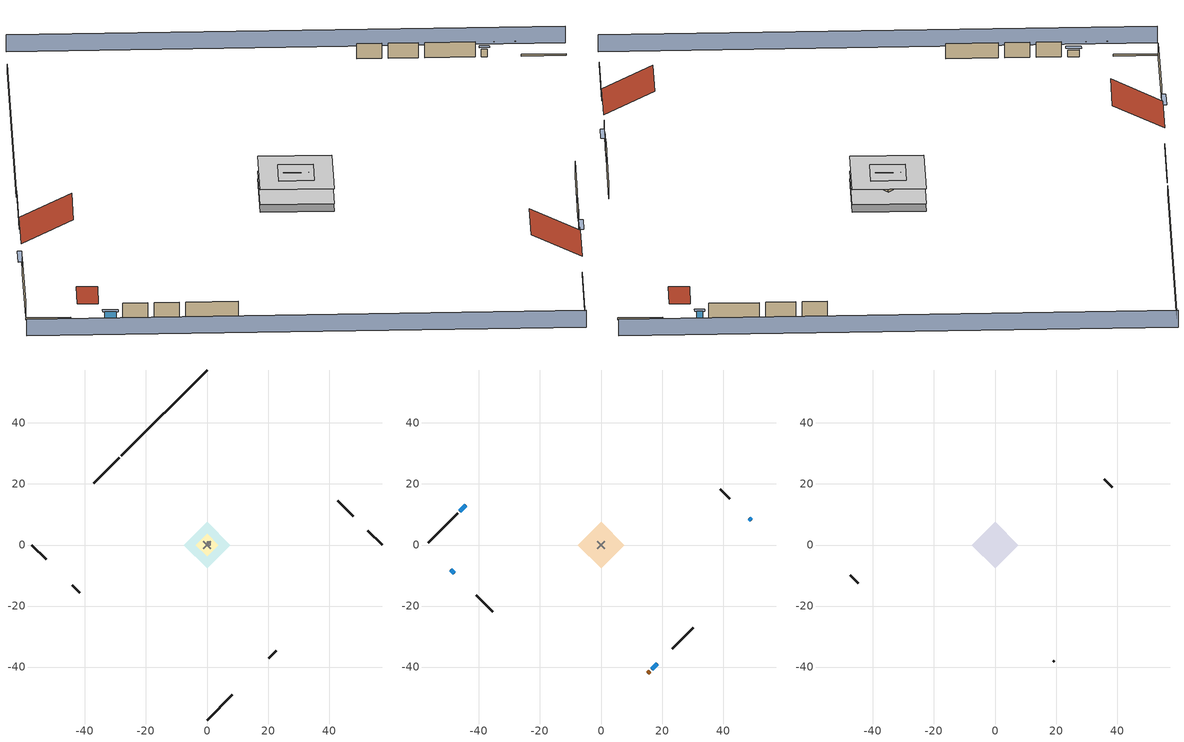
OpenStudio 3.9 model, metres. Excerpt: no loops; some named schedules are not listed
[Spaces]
garage 1
 floor foundation (Slab1 construction): -3.66,0 0,3.66 3.66,0 0,-3.66 z0
 wall outside (Wall1 construction): 47.99,9.34 42.82,14.51 z0.3:2.74
 wall outside (Wall2 construction): 20.15,-37.18 22.74,-34.6 z0.3:2.74
 wall outside (Wall12 construction): -44.19,-13.14 -41.61,-15.73 z0.3:2.74
 wall to conditioned space 1 (Wall5 construction Reversed): 1.29,1.29 -1.29,-1.29 z0.3:2.74
 wall to conditioned space 1 (Wall6 construction Reversed): -1.29,1.29 1.29,-1.29 z0.3:2.74
crawlspace - vented 1
 floor foundation (Slab2 construction): -7.55,0 0,7.55 7.55,0 0,-7.55 z-0.91
 wall outside (RimJoist1 construction): -28.8,28.53 -37.06,20.27 z0.3:0.61
 wall outside (RimJoist2 construction): 57.33,0 52.74,4.59 z0.3:0.61
 wall outside (RimJoist3 construction): 0,-57.33 8.25,-49.08 z0.3:0.61
 wall outside (RimJoist4 construction): -57.33,0 -52.74,-4.59 z0.3:0.61
 wall foundation (FoundationWall1 construction): 0,57.33 -28.15,29.18 z-0.91:0.3
central ac and furnace airloop ret air space
 floor adiabatic (AdiabaticConst): 0,0 0,1 1,1 1,0 z0
 wall adiabatic (AdiabaticConst): 0,1 0,0 1,0 1,1 0,1 z0:1
 ceiling adiabatic (AdiabaticConst): 1,0 1,1 0,1 0,0 z1
conditioned space 1
 floor to crawlspace - vented 1 (Floor2 construction): -7.55,0 0,7.55 7.55,0 0,-7.55 z0.3
 wall outside (Wall3 construction): -46.93,10.4 -56.68,0.66 z0.3:2.74
 wall outside (Wall4 construction): 42.16,15.17 39.1,18.23 z0.3:2.74
 wall outside (Wall7 construction): 23.39,-33.94 30.25,-27.08 z0.3:2.74
 wall outside (Wall8 construction): -40.95,-16.38 -35.53,-21.8 z0.3:2.74
 wall outside (AdiabaticWallConstruction): -44.34,12.99 -46.27,11.06 z0.3:1.52; 49.27,8.07 48.65,8.69 z0.3:1.49; 16.68,-40.65 18.35,-38.98 z0.3:1.37; -49.27,-8.07 -48.07,-9.26 z0.3:1.4
 wall outside (AdiabaticWallConstruction 1): 15.38,-41.95 16.03,-41.31 z0.3:2.34
 window (WindowConstruction): -44.34,12.99 -46.27,11.06 z0.3:1.52
 window (WindowConstruction 1): 49.27,8.07 48.65,8.69 z0.3:1.49
 window (WindowConstruction 2): 16.68,-40.65 18.35,-38.98 z0.3:1.37
 window (WindowConstruction 3): -49.27,-8.07 -48.07,-9.26 z0.3:1.4
 door (Door): 15.38,-41.95 16.02,-41.31 z0.3:2.34
attic - vented 1
 floor to garage 1 (Floor1 construction): -3.66,0 0,3.66 3.66,0 0,-3.66 z2.74
 floor to conditioned space 1 (Floor3 construction Reversed): -7.55,0 0,7.55 7.55,0 0,-7.55 z2.74
 wall outside (Wall9 construction): 38.44,18.89 35.87,21.46 z0.3:2.74
 wall outside (Wall10 construction): -47.42,-9.91 -44.85,-12.48 z0.3:2.74
 wall outside (Wall11 construction): 19.01,-38.32 19.49,-37.84 z0.3:2.74
 roof outside (Roof1 construction): -43.69,13.65,2.74 -38.35,8.31,6.52 -32.38,14.28,6.52 -37.72,19.62,2.74
 roof outside (Roof2 construction): 49.92,7.41,2.74 47.99,5.48,4.11 50.15,3.31,4.11 52.08,5.25,2.74
 roof outside (Roof3 construction): -49.92,-7.41,2.74 -47.99,-5.48,4.11 -50.15,-3.31,4.11 -52.08,-5.25,2.74
 roof outside (Roof4 construction): 14.72,-42.61,2.74 9.52,-37.41,6.42 3.71,-43.22,6.42 8.91,-48.42,2.74
shading: -60.56,-3.23 -3.23,-60.56 / 60.56,3.23 3.23,60.56 z0:2.74; -46.49,10.85 -44.13,13.21 -44.56,13.64 -46.92,11.28 z1.83; 48.43,8.9 49.48,7.85 49.91,8.28 48.86,9.33 z1.8; 18.57,-38.77 16.47,-40.87 16.9,-41.3 19,-39.2 z1.68; -47.86,-9.47 -49.48,-7.85 -49.91,-8.28 -48.29,-9.9 z1.71
[Site]
Portland Intl Arpt_OR: Latitude {deg}=45.59; Longitude {deg}=-122.6; Time Zone {hr}=-8; Elevation {m}=33; Terrain=Suburbs; Keep Site Location Information=Yes
[Site:GroundTemperature:Shallow]
10.2558, 8.96328, 8.85977, 9.47314, 11.9355, 14.3863, 16.5111, 17.8571, 17.9714, 16.8767, 14.8061, 12.4304
[Site:WaterMainsTemperature]
Calculation Method=Schedule; Temperature Schedule=mains temperature schedule
[Building]
Building 1
[Material] Roughness=Rough
Name | Thickness {m} | Conductivity {W/m-K} | Density {kg/m3} | Specific Heat {J/kg-K} | Thermal Absorptance | Solar Absorptance | Visible Absorptance
asphalt or fiberglass shingles | 0.00635 | 0.162714 | 1121.4 | 1465.45 | 0.9 | 0.85 | 0.85
roof rigid ins | 0.00281632 | 0.029427 | 32.04 | 1214.23 | 0.9 | 0.7 | 0.7
osb sheathing 0.5 in. | 0.0127 | 0.115458 | 512.64 | 1214.23 | 0.9 | 0.6 | 0.6
wood siding | 0.0254 | 0.102417 | 544.68 | 1172.36 | 0.9 | 0.85 | 0.85
osb sheathing 0.5 in. 1 | 0.0127 | 0.115458 | 512.64 | 1214.23 | 0.9 | 0.7 | 0.7
wall stud and cavity | 0.1397 | 0.727959 | 139.0536 | 1170.24 | 0.9 | 0.6 | 0.6
wall stud and cavity 1 | 0.1397 | 0.550994 | 139.0536 | 1170.24 | 0.9 | 0.7 | 0.7
gypsum board | 0.0127 | 0.160291 | 801 | 837.4 | 0.9 | 0.6 | 0.6
osb sheathing 0.5 in. 2; osb sheathing 0.5 in. 3 | 0.0127 | 0.115458 | 512.64 | 1214.23
wall stud and cavity 2 | 0.1397 | 0.335416 | 139.0536 | 1170.24 | 0.9 | 0.7 | 0.7
rim joist stud and cavity | 0.0508 | 0.178688 | 50.32683 | 1063.81 | 0.9 | 0.6 | 0.6
ceiling stud and cavity | 0.1397 | 1.39189 | 65.682 | 1177.47 | 0.9 | 0.7 | 0.7
floor stud and cavity | 0.1397 | 0.923637 | 92.3553 | 1139.71 | 0.9 | 0.7 | 0.7
osb sheathing 0.75 in. | 0.01905 | 0.115458 | 512.64 | 1214.23 | 0.9 | 0.7 | 0.7
floor covering | 0.0127 | 0.0433444 | 54.468 | 1339.84 | 0.9 | 0.6 | 0.6
ceiling loosefill ins | 0.254 | 0.0480833 | 16.02 | 1046.75 | 0.9 | 0.7 | 0.7
ceiling stud and cavity 1 | 0.1397 | 0.104117 | 65.682 | 1177.47 | 0.9 | 0.7 | 0.7
concrete 4.0 in. | 0.1016 | 1.803125 | 2242.8 | 837.4 | 0.9 | 0.7 | 0.7
concrete 8.0 in. | 0.2032 | 1.803125 | 2242.8 | 837.4 | 0.9 | 0.7 | 0.7
soil 0.5 in. | 0.0127 | 1.9041 | 1842.3 | 418.7 | 0.9 | 0.7 | 0.7
wood siding 1; wood siding 2 | 0.0254 | 0.102417 | 544.68 | 1172.36
wall rigid ins | 0.512978 | 0.029427 | 32.04 | 1214.23 | 0.9 | 0.7 | 0.7
wall stud and cavity 3 | 0.0889 | 0.380278 | 52.3479 | 1209.89 | 0.9 | 0.7 | 0.7
door material | 0.04445 | 0.0612267 | 512.64 | 1214.23 | 0.9 | 0.7 | 0.7
wall stud and cavity 4 | 0.0889 | 0.391764 | 83.0341 | 1211.67 | 0.9 | 0.7 | 0.7
furniture material conditioned space 1; furniture material garage 1 | 0.1524 | 0.115458 | 640.8 | 1214.23 | 0.9 | 0.6 | 0.6
[Construction]
Roof1 construction; Roof2 construction; Roof3 construction; Roof4 construction: asphalt or fiberglass shingles, roof rigid ins, osb sheathing 0.5 in.
Wall1 construction; Wall2 construction: wood siding, osb sheathing 0.5 in. 1, wall stud and cavity
Wall3 construction; Wall4 construction: wood siding, osb sheathing 0.5 in. 1, wall stud and cavity 1, gypsum board
Wall5 construction Reversed: gypsum board, wall stud and cavity 2, osb sheathing 0.5 in. 2
Wall6 construction Reversed: gypsum board, wall stud and cavity 2, osb sheathing 0.5 in. 3
Wall7 construction; Wall8 construction: wood siding, osb sheathing 0.5 in. 3, wall stud and cavity 1, gypsum board
Wall9 construction; Wall10 construction; Wall11 construction; Wall12 construction: wood siding, osb sheathing 0.5 in. 3, wall stud and cavity
RimJoist1 construction; RimJoist2 construction; RimJoist3 construction; RimJoist4 construction: wood siding, rim joist stud and cavity
Floor1 construction: ceiling stud and cavity
Floor2 construction: floor stud and cavity, osb sheathing 0.75 in., floor covering
Floor3 construction Reversed: gypsum board, ceiling stud and cavity 1, ceiling loosefill ins
Slab1 construction: concrete 4.0 in.
FoundationWall1 construction: concrete 8.0 in.
Slab2 construction: soil 0.5 in.
WindowConstruction; WindowConstruction 1; WindowConstruction 2; WindowConstruction 3: WindowMaterial
AdiabaticWallConstruction: wood siding 1, wall rigid ins, wall stud and cavity 3, gypsum board
Door: door material
AdiabaticWallConstruction 1: wood siding 2, wall rigid ins, wall stud and cavity 3, gypsum board
PartitionWallConstruction: gypsum board, wall stud and cavity 4, gypsum board
furniture construction conditioned space 1: furniture material conditioned space 1
furniture construction garage 1: furniture material garage 1
AdiabaticConst: Adiabatic
[WindowMaterial:SimpleGlazingSystem]
WindowMaterial: U-Factor {W/m2-K}=2.78222; Solar Heat Gain Coefficient=0.56
[Material:NoMass]
Adiabatic: Roughness=Rough; Thermal Resistance {m2-K/W}=176.1
[ThermalZone] Multiplier=1; Use Ideal Air Loads=No
Name | Volume {m3} | Thermostat
conditioned space | 278.185 | conditioned space temperature setpoint
attic - vented | 124.583
garage | 65.242
crawlspace - vented | 139.092
central ac and furnace airloop ret air zone | 1
[Sizing:Zone] Zone Cooling Design Supply Air Temperature Input Method=SupplyAirTemperature; Zone Cooling Design Supply Air Temperature {C}=14; Zone Cooling Design Supply Air Temperature Difference {deltaC}=11.11; Zone Heating Design Supply Air Temperature Input Method=SupplyAirTemperature; Zone Heating Design Supply Air Temperature {C}=40; Zone Heating Design Supply Air Temperature Difference {deltaC}=11.11; Zone Cooling Design Supply Air Humidity Ratio {kg-H2O/kg-air}=0.0085; Zone Heating Design Supply Air Humidity Ratio {kg-H2O/kg-air}=0.008; Cooling Design Air Flow Method=DesignDay; Heating Design Air Flow Method=DesignDay; Account for Dedicated Outdoor Air System=No; Dedicated Outdoor Air System Control Strategy=NeutralSupplyAir; Dedicated Outdoor Air Low Setpoint Temperature for Design {C}=autosize; Dedicated Outdoor Air High Setpoint Temperature for Design {C}=autosize; Zone Load Sizing Method=Sensible Load Only No Latent Load; Zone Latent Cooling Design Supply Air Humidity Ratio Input Method=HumidityRatioDifference; Zone Cooling Design Supply Air Humidity Ratio Difference {kgWater/kgDryAir}=0.005; Zone Latent Heating Design Supply Air Humidity Ratio Input Method=HumidityRatioDifference; Zone Humidification Design Supply Air Humidity Ratio Difference {kgWater/kgDryAir}=0.005; Sizing Option=Coincident
attic - vented; garage; crawlspace - vented; central ac and furnace airloop ret air zone
[Space]
Name | Thermal Zone | Volume {m3}
conditioned space 1 | conditioned space | 278.185
attic - vented 1 | attic - vented | 124.583
garage 1 | garage | 65.242
crawlspace - vented 1 | crawlspace - vented | 139.092
central ac and furnace airloop ret air space | central ac and furnace airloop ret air zone
[ThermostatSetpoint:DualSetpoint]
conditioned space temperature setpoint: Heating Setpoint Temperature Schedule=heating setpoint; Cooling Setpoint Temperature Schedule=cooling setpoint; Temperature Difference Between Cutout And Setpoint {deltaC}=0
[Foundation:Kiva] Wall Depth Below Slab {m}=0.2032
Name | Initial Indoor Air Temperature {C} | Wall Height Above Grade {m}
Foundation Kiva 1 | 13.4258 | 0.1016
Foundation Kiva 2 | 8.41658 | 0.3048
[Foundation:Kiva:Settings]
Soil Conductivity {W/m-K}=1.9041; Soil Density {kg/m3}=1842.3; Soil Specific Heat {J/kg-K}=418.7; Ground Solar Absorptivity=0.9; Ground Thermal Absorptivity=0.9; Ground Surface Roughness {m}=0.03; Far-Field Width {m}=40; Deep-Ground Boundary Condition=ZeroFlux; Deep-Ground Depth {m}=40; Minimum Cell Dimension {m}=0.2; Maximum Cell Growth Coefficient=3; Simulation Timestep=Timestep
[SurfaceProperty:ExposedFoundationPerimeter] Exposed Perimeter Calculation Method=TotalExposedPerimeter
Name | Total Exposed Perimeter {m}
Slab1 | 14.6304
Slab2 | 39.80688
[SurfaceProperty:IncidentSolarMultiplier] Incident Solar Multiplier=1; Incident Solar Multiplier Schedule=trans schedule winter=0.85 summer=0.7
Window1; Window2; Window3; Window4
[InternalMass:Definition] Design Level Calculation Method=SurfaceArea
Name | Construction | Surface Area {m2}
partition wall mass | PartitionWallConstruction | 114.085
furniture mass conditioned space 1 | furniture construction conditioned space 1 | 45.63397
furniture mass garage 1 | furniture construction garage 1 | 2.67561
[InternalMass] Multiplier=1
Name | Internal Mass Definition | Space or SpaceType
partition wall mass | partition wall mass | conditioned space 1
furniture mass conditioned space 1 | furniture mass conditioned space 1 | conditioned space 1
furniture mass garage 1 | furniture mass garage 1 | garage 1
[Fan:SystemModel]
central ac and furnace supply fan: Availability Schedule=Always On Discrete; Design Maximum Air Flow Rate {m3/s}=0.537548; Speed Control Method=Discrete; Electric Power Minimum Flow Rate Fraction=0.2; Design Pressure Rise {Pa}=500; Motor Efficiency=1; Motor In Air Stream Fraction=1; Design Electric Power Consumption {W}=autosize; Design Power Sizing Method=PowerPerFlow; Electric Power Per Unit Flow Rate {W/(m3/s)}=1059.44; Electric Power Per Unit Flow Rate Per Unit Pressure {W-s/m3-Pa}=1.66667; Fan Total Efficiency=0.7; Motor Loss Radiative Fraction=0; Speed Flow Fraction 1=0.78841; Speed Electric Power Fraction 1=0.49007; Speed Flow Fraction 2=1; Speed Electric Power Fraction 2=1
[EnergyManagementSystem:Sensor]
Name | Output Variable or Output Meter Index Key | Output Variable or Output Meter
central_ac_and_furnace_supply_fan_s; central_ac_and_furnace_supply_fan_s_1 | central ac and furnace supply fan | Fan Electricity Energy
water_heater_amb_temp | garage | Zone Mean Air Temperature
water_heater_amb_rh | garage | Zone Air Relative Humidity
water_heater_T_set | water heater setpoint | Schedule Value
out_pb_s |  | Site Outdoor Air Barometric Pressure
out_wt_s |  | Site Outdoor Air Humidity Ratio
site_vw_s |  | Site Wind Speed
cool_season | cooling season schedule | Schedule Value
central_ac_and_furnace_airloop_Fan_RTF_s | central ac and furnace supply fan | Fan Runtime Fraction Speed 1
central_ac_and_furnace_airloop_Fan_RTF_s_1 | central ac and furnace supply fan | Fan Runtime Fraction Speed 2
central_ac_and_furnace_airloop_AH_MFR_s | Node 7 | System Node Mass Flow Rate
central_ac_and_furnace_airloop_AH_VFR_s | Node 7 | System Node Current Density Volume Flow Rate
central_ac_and_furnace_airloop_AH_Tout_s | Node 7 | System Node Temperature
central_ac_and_furnace_airloop_AH_Wout_s | Node 7 | System Node Humidity Ratio
central_ac_and_furnace_airloop_RA_T_s | Node 10 | System Node Temperature
central_ac_and_furnace_airloop_Ra_W_s | Node 10 | System Node Humidity Ratio
central_ac_and_furnace_airloop_0_DZ_T_s | crawlspace - vented | Zone Air Temperature
central_ac_and_furnace_airloop_0_DZ_W_s | crawlspace - vented | Zone Mean Air Humidity Ratio
natural_vent_s | natural vent schedule | Schedule Value
htg_sp_s | heating setpoint | Schedule Value
clg_sp_s | cooling setpoint | Schedule Value
mech_vent_range_fan_0_sch_s | mech vent range fan 0 schedule | Schedule Value
mech_vent_bath_fan_0_sch_s | mech vent bath fan 0 schedule | Schedule Value
clothes_dryer_exhaust_0_sch_s | clothes_dryer | Schedule Value
htg_load_cond |  | Heating:EnergyTransfer:Zone:CONDITIONED SPACE
clg_load_cond |  | Cooling:EnergyTransfer:Zone:CONDITIONED SPACE
htg_load_duct |  | Heating:EnergyTransfer:Zone:CENTRAL AC AND FURNACE AIRLOOP RET AIR ZONE
clg_load_duct |  | Cooling:EnergyTransfer:Zone:CENTRAL AC AND FURNACE AIRLOOP RET AIR ZONE
s_conv | Floor2 | Surface Inside Face Convection Heat Gain Energy
s_ig | Floor2 | Surface Inside Face Internal Gains Radiation Heat Gain Energy
s_sol | Floor2 | Surface Inside Face Solar Radiation Heat Gain Energy
s_lgt | Floor2 | Surface Inside Face Lights Radiation Heat Gain Energy
s_surf | Floor2 | Surface Inside Face Net Surface Thermal Radiation Heat Gain Energy
s_conv_1 | Floor3 | Surface Inside Face Convection Heat Gain Energy
s_ig_1 | Floor3 | Surface Inside Face Internal Gains Radiation Heat Gain Energy
s_sol_1 | Floor3 | Surface Inside Face Solar Radiation Heat Gain Energy
s_lgt_1 | Floor3 | Surface Inside Face Lights Radiation Heat Gain Energy
s_surf_1 | Floor3 | Surface Inside Face Net Surface Thermal Radiation Heat Gain Energy
ss_sol | Door1 | Surface Inside Face Solar Radiation Heat Gain Energy
ss_lgt | Door1 | Surface Inside Face Lights Radiation Heat Gain Energy
ss_conv | Door1 | Surface Inside Face Convection Heat Gain Energy
ss_ig | Door1 | Surface Inside Face Internal Gains Radiation Heat Gain Energy
ss_surf | Door1 | Surface Inside Face Net Surface Thermal Radiation Heat Gain Energy
ss_conv_1 | Window1 | Surface Inside Face Convection Heat Gain Energy
ss_ig_1 | Window1 | Surface Inside Face Internal Gains Radiation Heat Gain Energy
ss_surf_1 | Window1 | Surface Inside Face Net Surface Thermal Radiation Heat Gain Energy
ss_trans_in | Window1 | Surface Window Transmitted Solar Radiation Rate
ss_back_out | Window1 | Surface Window Shortwave from Zone Back Out Window Heat Transfer Rate
ss_trans_out | Window1 | Surface Inside Face Initial Transmitted Diffuse Transmitted Out Window Solar Radiation Rate
[ElectricEquipment:Definition] Design Level Calculation Method=EquipmentLevel
Name | Design Level {W} | Fraction Latent | Fraction Radiant | Fraction Lost
ceiling fan | 17.4626 | 0 | 0.558 | 0
clothes washer | 567.766 | 0.03 | 0.162 | 0.7
clothes dryer | 5052.61 | 0.015 | 0.081 | 0.85
dishwasher | 881.79 | 0.3 | 0.18 | 0.4
fridge | 46.9578 | 0 | 0.6 | 0
freezer | 194.914 | 0 | 0.6 | 0
cooking range | 176.749 | 0.16 | 0.384 | 0.2
misc tv | 161.631 | 0 | 0.6 | 0
misc plug loads | 126.084 | 0.021 | 0.558 | 0.049
whole house fan; mech vent house fan | 0 | 0 | 0 | 1
mech vent house fan cfis | 0 | 0 | 0 | 0
mech vent range fan 0; mech vent bath fan 0 | 30 | 0 | 0 | 1
[ElectricEquipment]
Name | Electric Equipment Definition | Space or SpaceType | Schedule
ceiling fan | ceiling fan | conditioned space 1 | ceiling_fan
clothes washer | clothes washer | conditioned space 1 | clothes_washer
clothes dryer | clothes dryer | conditioned space 1 | clothes_dryer
dishwasher | dishwasher | conditioned space 1 | dishwasher
fridge | fridge | conditioned space 1 | fridge schedule
freezer | freezer | garage 1 | freezer schedule
cooking range | cooking range | conditioned space 1 | cooking_range
misc tv | misc tv | conditioned space 1 | plug_loads_tv
misc plug loads | misc plug loads | conditioned space 1 | plug_loads_other
whole house fan | whole house fan | conditioned space 1 | Always On Discrete
mech vent house fan | mech vent house fan | conditioned space 1 | mech vent house fan schedule
mech vent house fan cfis | mech vent house fan cfis | conditioned space 1 | mech vent house fan cfis schedule
mech vent range fan 0 | mech vent range fan 0 | conditioned space 1 | mech vent range fan 0 schedule
mech vent bath fan 0 | mech vent bath fan 0 | conditioned space 1 | mech vent bath fan 0 schedule
[OtherEquipment:Definition] Design Level Calculation Method=EquipmentLevel
Name | Design Level {W} | Fraction Latent | Fraction Radiant | Fraction Lost
water heater sens; central ac and furnace airloop_0 SupSensLkToCond; central ac and furnace airloop_0 SupCondToLv; central ac and furnace airloop_0 RetCondToRP; central ac and furnace airloop_0 RetSensLkToRP; central ac and furnace airloop_0 SupCondToDZ; central ac and furnace airloop_0 RetCondToDZ; central ac and furnace airloop_0 SupSensLkToDZ; mech vent house fan sensible load | 0 | 0 | 0 | 0
water heater lat; central ac and furnace airloop_0 SupLatLkToCond; central ac and furnace airloop_0 RetLatLkToRP; central ac and furnace airloop_0 SupLatLkToDZ; mech vent house fan latent load | 0 | 1 | 0 | 0
water heater energy adjustment1 | 0.01 | 0 | 0 | 1
clothes dryer 2 | 0 | 0.015 | 0.081 | 0.85
cooking range 2 | 5180 | 0.16 | 0.384 | 0.2
general water use sensible | -25.2881 | 0 | 0.6 | 0
general water use latent | 25.6591 | 1 | 0 | 0
[OtherEquipment]
Name | Other Equipment Definition | Space or SpaceType | Schedule | Fuel Type
water heater sens | water heater sens | garage 1 | Always On Discrete
water heater lat | water heater lat | garage 1 | Always On Discrete
water heater energy adjustment1 | water heater energy adjustment1 | garage 1 | Always On Discrete | Electricity
clothes dryer 1 | clothes dryer 2 | conditioned space 1 | clothes_dryer | Electricity
cooking range 1 | cooking range 2 | conditioned space 1 | cooking_range | NaturalGas
general water use sensible | general water use sensible | conditioned space 1 | general water use schedule
general water use latent | general water use latent | conditioned space 1 | general water use schedule
central ac and furnace airloop_0 SupSensLkToCond | central ac and furnace airloop_0 SupSensLkToCond | conditioned space 1 | Always On Discrete
central ac and furnace airloop_0 SupLatLkToCond | central ac and furnace airloop_0 SupLatLkToCond | conditioned space 1 | Always On Discrete
central ac and furnace airloop_0 SupCondToLv | central ac and furnace airloop_0 SupCondToLv | conditioned space 1 | Always On Discrete
central ac and furnace airloop_0 RetCondToRP | central ac and furnace airloop_0 RetCondToRP | central ac and furnace airloop ret air space | Always On Discrete
central ac and furnace airloop_0 RetSensLkToRP | central ac and furnace airloop_0 RetSensLkToRP | central ac and furnace airloop ret air space | Always On Discrete
central ac and furnace airloop_0 RetLatLkToRP | central ac and furnace airloop_0 RetLatLkToRP | central ac and furnace airloop ret air space | Always On Discrete
central ac and furnace airloop_0 SupCondToDZ | central ac and furnace airloop_0 SupCondToDZ | crawlspace - vented 1 | Always On Discrete
central ac and furnace airloop_0 RetCondToDZ | central ac and furnace airloop_0 RetCondToDZ | crawlspace - vented 1 | Always On Discrete
central ac and furnace airloop_0 SupSensLkToDZ | central ac and furnace airloop_0 SupSensLkToDZ | crawlspace - vented 1 | Always On Discrete
central ac and furnace airloop_0 SupLatLkToDZ | central ac and furnace airloop_0 SupLatLkToDZ | crawlspace - vented 1 | Always On Discrete
mech vent house fan sensible load | mech vent house fan sensible load | conditioned space 1 | Always On Discrete
mech vent house fan latent load | mech vent house fan latent load | conditioned space 1 | Always On Discrete
[WaterUse:Equipment:Definition]
Name | Peak Flow Rate {m3/s}
clothes washer | 1.37114e-05
dishwasher | 1.03918e-05
[Lights:Definition] Design Level Calculation Method=LightingLevel; Fraction Radiant=0.6; Fraction Visible=0.2; Return Air Fraction=0
Name | Lighting Level {W}
interior lighting | 201.138
garage lighting | 8.89601
[Lights] Fraction Replaceable=1
Name | Lights Definition | Space or SpaceType | Schedule
interior lighting | interior lighting | conditioned space 1 | lighting_interior
garage lighting | garage lighting | garage 1 | lighting_garage
[Exterior:Lights:Definition]
exterior lighting: Design Level {W}=6.19068
[Exterior:Lights]
exterior lighting: Exterior Lights Definition=exterior lighting; Schedule=exterior lighting schedule
[People:Definition]
occupants: Number of People Calculation Method=People; Number of People {people}=1; Fraction Radiant=0.314171; Sensible Heat Fraction=0.56303; Carbon Dioxide Generation Rate {m3/s-W}=0; Enable ASHRAE 55 Comfort Warnings=No; Mean Radiant Temperature Calculation Type=EnclosureAveraged
[People]
occupants: People Definition=occupants; Space or SpaceType=conditioned space 1; Number of People Schedule=occupants; Activity Level Schedule=occupants activity schedule; Multiplier=1
[ZoneMixing] Schedule=Always On Continuous; Design Flow Rate Calculation Method=Flow/Zone; Design Flow Rate {m3/s}=0
Name | Zone or Space | Source Zone or Space
central ac and furnace airloop_0 ZoneMixDZToCond mix | conditioned space | crawlspace - vented
central ac and furnace airloop_0 ZoneMixCondToDZ mix | crawlspace - vented | conditioned space
whole house fan mix | attic - vented | conditioned space
[SpaceInfiltration:DesignFlowRate] Schedule=Always On Discrete
Name | Space or SpaceType | Design Flow Rate Calculation Method | Design Flow Rate {m3/s} | Air Changes per Hour {1/hr} | Constant Term Coefficient | Temperature Term Coefficient | Velocity Term Coefficient | Velocity Squared Term Coefficient
natural vent flow; whole house fan flow; infil flow | conditioned space 1 | Flow/Space | 0
infil crawlspace - vented 1 | crawlspace - vented 1 | AirChanges/Hour |  | 2.6013 | 1 | 0 | 0 | 0
crawlspace_vented 1 duct leakage imbalance infil flow | crawlspace - vented 1 | Flow/Space | 0
[SpaceInfiltration:EffectiveLeakageArea] Schedule=Always On Discrete
Name | Space or SpaceType | Effective Air Leakage Area {cm2} | Stack Coefficient | Wind Coefficient
infil garage 1 | garage 1 | 271.837 | 0.000129147 | 4.64657e-05
infil attic - vented 1 | attic - vented 1 | 4694.23 | 0.000184533 | 3.63581e-05
